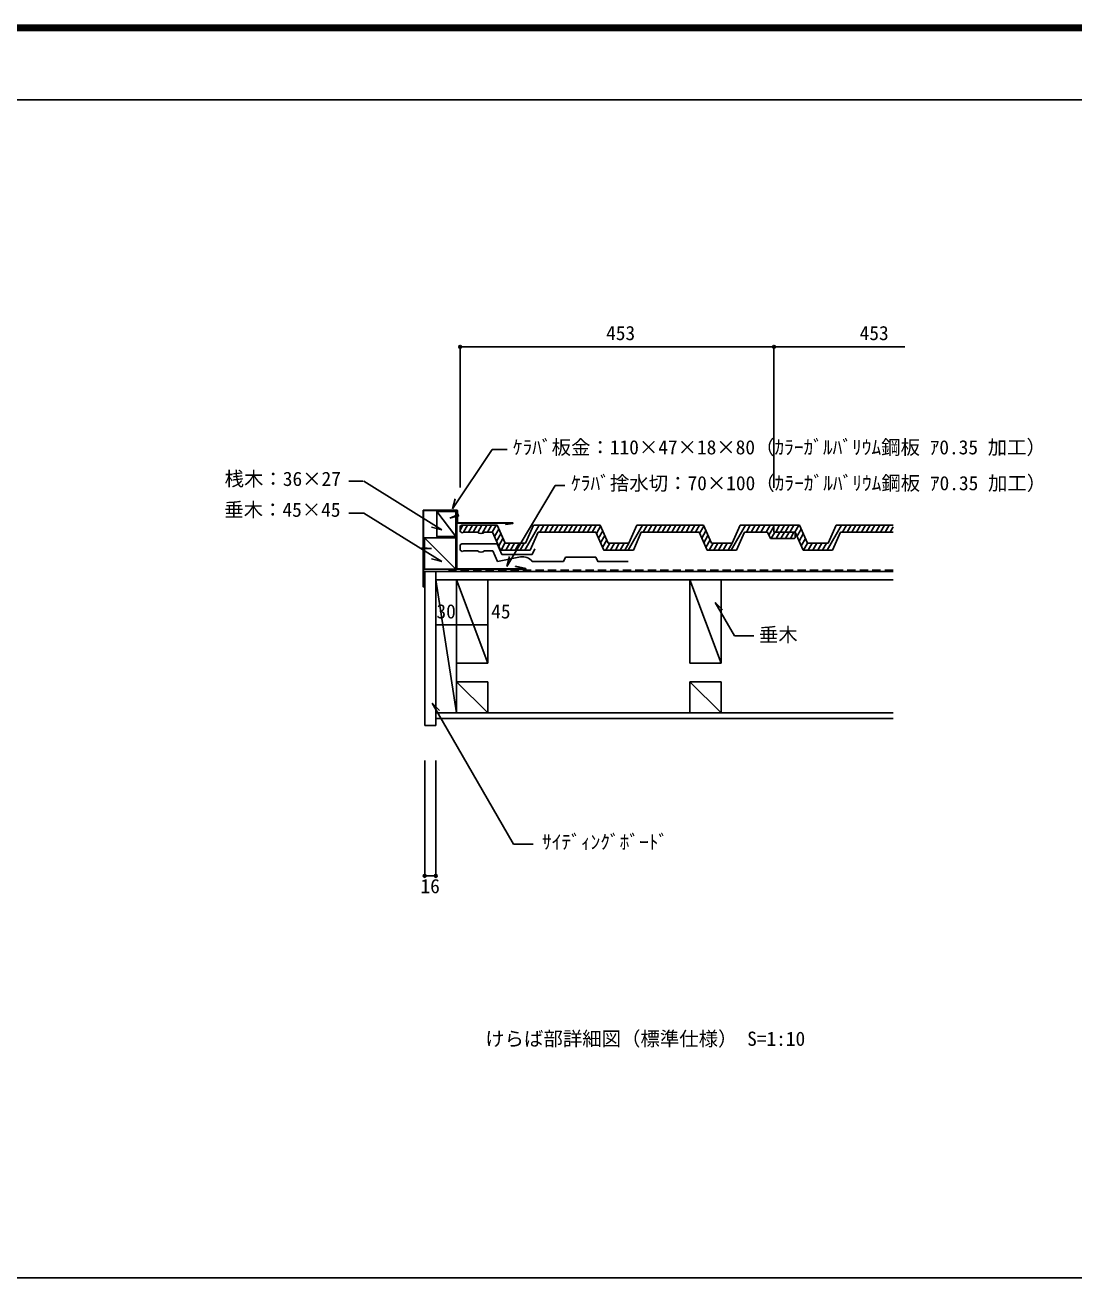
# Model space of a CAD drawing. Units: millimetres, scale not verified. Extents: x -2720 to 4439, y -1779 to 1970.
# Drawn here: x -217 to 1296, y 163 to 1970 of the extents above; entities that cross this region are included whole.
import ezdxf
from ezdxf.enums import TextEntityAlignment as Align

# ---------------------------------------------------------------- set-up
doc = ezdxf.new("R2010")
doc.units = ezdxf.units.MM
doc.header["$LTSCALE"] = 10
doc.header["$PDMODE"] = 32
doc.header["$PDSIZE"] = 4
doc.linetypes.add('DASHED1', pattern=[1.8, 1.2, -0.6])
for name, color, linetype in [('0-0_データ 001', 3, 'Continuous'), ('0-2_データ 003', 5, 'Continuous'), ('0-C_アプローチ', 7, 'Continuous'), ('C-5_表札・看板', 3, 'Continuous')]:
    doc.layers.add(name, color=color, linetype=linetype)
doc.styles.add('ＭＳ ゴシック', font='')
doc.styles.get('ＭＳ ゴシック').set_extended_font_data('MS Gothic')

msp = doc.modelspace()

# ---------------------------------------------------------------- linework, layer by layer
at = {"layer": '0-0_データ 001', "color": 7}
for p, q in [((2770, 1862), (-2670, 1862)), ((356.96, 1160.08), (356.96, 1270.08)), ((357.36, 1270.49), (404.86, 1270.49)), ((357.36, 1160.08), (357.36, 1270.08)), ((357.36, 1270.08), (404.86, 1270.08)), ((404.01, 1232.36), (404.01, 1268.36)), ((404.86, 1270.49), (406.05, 1270.49)), ((404.87, 1270.08), (406.05, 1270.08)), ((406.05, 1270.09), (406.05, 1252.09)), ((406.46, 1270.09), (406.46, 1252.09)), ((405.21, 1255.3), (405.61, 1255.3)), ((405.21, 1185.67), (405.21, 1255.3)), ((405.61, 1185.69), (405.61, 1255.29)), ((406.44, 1251.68), (486.44, 1251.68)), ((406.46, 1252.08), (486.46, 1252.08)), ((476.57, 1249.77), (476.55, 1250.16)), ((486.44, 1251.68), (476.56, 1250.16)), ((486.45, 1251.28), (476.57, 1249.77)), ((359.04, 1230.25), (359.04, 1185.25)), ((404.04, 1230.25), (359.04, 1230.25)), ((404.04, 1185.25), (404.04, 1230.25)), ((359.04, 1185.25), (404.04, 1185.25)), ((405.58, 1185.29), (505.02, 1185.29)), ((405.62, 1185.7), (505.02, 1185.7)), ((490.46, 1189.65), (490.44, 1189.26)), ((505.01, 1185.69), (490.44, 1189.26)), ((505.03, 1186.08), (490.46, 1189.65)), ((357.37, 1160.08), (358.22, 1165.01)), ((357.76, 1160.01), (358.62, 1164.94)), ((358.62, 1164.94), (358.23, 1165.01)), ((405.24, 1169.85), (405.24, 977.85)), ((450.24, 1022.85), (405.24, 1022.85)), ((450.24, 977.85), (450.24, 1022.85)), ((787.08, 1022.85), (742.08, 1022.85)), ((742.08, 1022.85), (742.08, 977.85)), ((787.08, 977.85), (787.08, 1022.85)), ((375.24, 977.85), (1035.14, 977.85))]:
    msp.add_line(p, q, dxfattribs=at)
at = {"layer": '0-0_データ 001', "color": 4}
for p, q in [((410.36, 1506), (410.36, 1303.07)), ((410.36, 1506), (863.36, 1506)), ((863.35, 1302.62), (863.35, 1505.95)), ((863.36, 1506), (1052.15, 1506)), ((456.83, 1358.1), (399.5, 1272.41)), ((478.11, 1358.1), (456.84, 1358.1)), ((249.93, 1312.26), (270.32, 1312.26)), ((271.21, 1312.02), (383.8, 1241.99)), ((399.5, 1272.42), (403.38, 1286.91)), ((249.93, 1266.16), (271.21, 1266.16)), ((271.21, 1266.16), (383.8, 1196.12)), ((383.8, 1241.99), (369.3, 1245.85)), ((383.8, 1196.12), (369.3, 1199.98)), ((477.87, 1189.12), (481.75, 1203.61)), ((778.62, 1137.26), (806.47, 1089.02)), ((778.62, 1137.26), (789.23, 1126.65)), ((375.24, 1105.02), (405.24, 1105.02)), ((405.24, 1105.02), (450.24, 1105.02)), ((806.47, 1089.02), (834.47, 1089.02)), ((370.09, 992.25), (380.7, 981.65)), ((359.24, 742.8), (359.24, 909.47)), ((375.24, 742.8), (375.24, 909.47)), ((375.24, 742.8), (359.24, 742.8))]:
    msp.add_line(p, q, dxfattribs=at)
at = {"layer": '0-0_データ 001', "color": 5}
for p, q in [((377.01, 1268.35), (404.02, 1232.35)), ((406.81, 1263.78), (395.32, 1258.82)), ((395.32, 1258.82), (407.31, 1262.4)), ((396.53, 1259.3), (396.6, 1259.24)), ((396.64, 1259.39), (396.8, 1259.26)), ((397.4, 1259.71), (397.64, 1259.51)), ((398.15, 1260.04), (398.48, 1259.76)), ((398.91, 1260.37), (399.33, 1260.01)), ((399.66, 1260.69), (400.17, 1260.26)), ((400.41, 1261.02), (401.01, 1260.52)), ((401.17, 1261.34), (401.86, 1260.77)), ((401.92, 1261.67), (402.7, 1261.02)), ((402.68, 1262), (403.54, 1261.27)), ((403.43, 1262.32), (404.38, 1261.52)), ((404.19, 1262.65), (405.23, 1261.78)), ((404.94, 1262.97), (406.07, 1262.03)), ((405.7, 1263.3), (406.91, 1262.28)), ((406.45, 1263.63), (407.04, 1263.13)), ((407.25, 1264.72), (406.81, 1263.78)), ((406.81, 1263.78), (407.31, 1262.4)), ((359.04, 1230.25), (404.04, 1185.26)), ((355.66, 1216.7), (355.66, 1213.76)), ((355.66, 1216.7), (356.4, 1215.97)), ((355.66, 1213.76), (356.4, 1214.5)), ((356.4, 1215.97), (356.4, 1214.5)), ((356.4, 1215.97), (368.89, 1215.23)), ((356.84, 1215.94), (356.4, 1215.17)), ((368.89, 1215.23), (356.4, 1214.5)), ((357.66, 1215.89), (356.87, 1214.52)), ((358.49, 1215.84), (357.75, 1214.58)), ((359.31, 1215.8), (358.63, 1214.63)), ((360.13, 1215.75), (359.51, 1214.68)), ((360.95, 1215.7), (360.39, 1214.73)), ((361.77, 1215.65), (361.27, 1214.78)), ((362.59, 1215.6), (362.15, 1214.83)), ((363.41, 1215.55), (363.02, 1214.89)), ((364.23, 1215.51), (363.9, 1214.94)), ((365.05, 1215.46), (364.78, 1214.99)), ((365.87, 1215.41), (365.66, 1215.04)), ((366.69, 1215.36), (366.54, 1215.09)), ((367.51, 1215.31), (367.42, 1215.14)), ((368.34, 1215.26), (368.3, 1215.2)), ((405.24, 977.85), (375.24, 1169.85)), ((450.24, 1049.85), (405.24, 1169.85)), ((787.08, 1049.85), (742.08, 1169.85)), ((450.24, 977.85), (405.24, 1022.85)), ((787.08, 977.85), (742.08, 1022.85)), ((359.24, 742.8), (359.24, 802.8)), ((375.24, 742.8), (375.24, 802.8))]:
    msp.add_line(p, q, dxfattribs=at)
at = {"layer": '0-0_データ 001'}
for p, q in [((410.35, 1241.56), (414.42, 1248.6)), ((412.77, 1248.6), (459.11, 1248.6)), ((415.51, 1238.58), (421.29, 1248.6)), ((422.44, 1238.68), (428.17, 1248.6)), ((429.31, 1238.68), (435.04, 1248.6)), ((435.93, 1238.23), (441.92, 1248.6)), ((442, 1236.83), (448.79, 1248.6)), ((449.94, 1238.68), (455.66, 1248.6)), ((456.81, 1238.68), (462.54, 1248.6)), ((459.11, 1248.6), (463.7, 1248.6)), ((463.7, 1248.6), (475.19, 1222.8)), ((503.79, 1212.88), (524.41, 1248.6)), ((504.96, 1222.8), (516.44, 1248.6)), ((516.44, 1248.6), (612.68, 1248.6)), ((525.56, 1238.68), (531.28, 1248.6)), ((532.43, 1238.68), (538.16, 1248.6)), ((539.3, 1238.68), (545.03, 1248.6)), ((546.18, 1238.68), (551.91, 1248.6)), ((553.05, 1238.68), (558.78, 1248.6)), ((559.93, 1238.68), (565.66, 1248.6)), ((566.8, 1238.68), (572.53, 1248.6)), ((573.68, 1238.68), (579.41, 1248.6)), ((580.55, 1238.68), (586.28, 1248.6)), ((587.43, 1238.68), (593.15, 1248.6)), ((594.3, 1238.68), (600.03, 1248.6)), ((601.17, 1238.68), (606.9, 1248.6)), ((607.03, 1236.91), (613.16, 1247.53)), ((612.68, 1248.6), (624.17, 1222.8)), ((652.76, 1212.88), (673.39, 1248.6)), ((653.93, 1222.8), (665.42, 1248.6)), ((665.42, 1248.6), (675.75, 1248.6)), ((665.42, 1248.6), (761.66, 1248.6)), ((674.53, 1238.68), (680.26, 1248.6)), ((681.41, 1238.68), (687.13, 1248.6)), ((688.28, 1238.68), (694.01, 1248.6)), ((695.16, 1238.68), (700.88, 1248.6)), ((702.03, 1238.68), (707.76, 1248.6)), ((708.9, 1238.68), (714.63, 1248.6)), ((715.78, 1238.68), (721.51, 1248.6)), ((722.65, 1238.68), (728.38, 1248.6)), ((729.53, 1238.68), (735.26, 1248.6)), ((736.4, 1238.68), (742.13, 1248.6)), ((743.28, 1238.68), (749.01, 1248.6)), ((750.15, 1238.68), (755.88, 1248.6)), ((756, 1236.91), (762.13, 1247.53)), ((761.66, 1248.6), (773.14, 1222.8)), ((801.68, 1212.88), (822.31, 1248.6)), ((900.19, 1248.6), (814.35, 1248.6)), ((823.45, 1238.68), (829.18, 1248.6)), ((830.33, 1238.68), (836.06, 1248.6)), ((837.2, 1238.68), (842.93, 1248.6)), ((844.53, 1238.68), (850.26, 1248.6)), ((852.06, 1238.69), (857.78, 1248.6)), ((856.06, 1234.28), (863.36, 1246.93)), ((863.36, 1248.6), (863.36, 1238.67)), ((865.8, 1238.68), (871.53, 1248.6)), ((872.68, 1238.68), (878.4, 1248.6)), ((879.55, 1238.67), (885.28, 1248.6)), ((886.42, 1238.68), (892.15, 1248.6)), ((893.3, 1238.68), (899.03, 1248.6)), ((900.19, 1248.6), (911.68, 1222.8)), ((940.27, 1212.88), (960.9, 1248.6)), ((941.45, 1222.8), (952.93, 1248.6)), ((952.93, 1248.6), (1035.13, 1248.6)), ((962.04, 1238.68), (967.77, 1248.6)), ((968.92, 1238.68), (974.65, 1248.6)), ((975.79, 1238.68), (981.52, 1248.6)), ((982.67, 1238.68), (988.4, 1248.6)), ((989.54, 1238.68), (995.27, 1248.6)), ((996.42, 1238.68), (1002.15, 1248.6)), ((1003.29, 1238.68), (1009.02, 1248.6)), ((1010.17, 1238.68), (1015.89, 1248.6)), ((1017.04, 1238.68), (1022.77, 1248.6)), ((1023.91, 1238.68), (1029.64, 1248.6)), ((415.75, 1238.68), (435.43, 1238.68)), ((445.35, 1238.68), (457.26, 1238.68)), ((457.26, 1238.68), (468.75, 1212.88)), ((460.06, 1232.4), (466.19, 1243.02)), ((463.05, 1225.67), (469.18, 1236.3)), ((466.04, 1218.95), (472.18, 1229.57)), ((511.4, 1212.88), (522.89, 1238.68)), ((522.89, 1238.68), (606.24, 1238.68)), ((610.02, 1230.18), (616.15, 1240.81)), ((613.01, 1223.46), (619.14, 1234.08)), ((660.38, 1212.88), (671.86, 1238.68)), ((671.86, 1238.68), (755.21, 1238.68)), ((759, 1230.18), (765.13, 1240.81)), ((761.99, 1223.46), (768.12, 1234.08)), ((809.35, 1212.88), (820.84, 1238.68)), ((820.79, 1238.68), (854.1, 1238.68)), ((854.1, 1238.68), (858.14, 1229.6)), ((858.14, 1229.6), (892.66, 1229.6)), ((859.49, 1229.6), (864.74, 1238.68)), ((863.36, 1238.68), (893.75, 1238.68)), ((866.37, 1229.6), (871.61, 1238.69)), ((873.21, 1229.6), (878.44, 1238.67)), ((880.08, 1229.6), (885.31, 1238.67)), ((886.96, 1229.61), (892.19, 1238.67)), ((893.9, 1230.28), (892.65, 1229.6)), ((893.75, 1238.68), (905.24, 1212.88)), ((893.9, 1238.33), (893.9, 1230.28)), ((896.55, 1232.4), (902.68, 1243.02)), ((899.54, 1225.67), (905.67, 1236.3)), ((902.53, 1218.95), (908.66, 1229.57)), ((947.89, 1212.88), (959.38, 1238.68)), ((959.38, 1238.68), (1035.14, 1238.68)), ((1030.79, 1238.68), (1035.13, 1246.21)), ((412.89, 1221.73), (410.47, 1220.6)), ((410.47, 1220.6), (410.47, 1212.55)), ((410.47, 1212.55), (413.53, 1210.88)), ((412.89, 1221.73), (459.23, 1221.73)), ((413.53, 1210.88), (415.87, 1211.81)), ((415.87, 1211.81), (435.55, 1211.81)), ((445.47, 1211.81), (457.38, 1211.81)), ((457.38, 1211.81), (464.22, 1196.45)), ((459.23, 1221.73), (463.82, 1221.73)), ((463.82, 1221.73), (470.66, 1206.38)), ((468.75, 1212.88), (511.4, 1212.88)), ((469.41, 1212.88), (475.14, 1222.8)), ((475.19, 1222.8), (504.96, 1222.8)), ((476.29, 1212.88), (482.02, 1222.8)), ((483.16, 1212.88), (488.89, 1222.8)), ((490.04, 1212.88), (495.77, 1222.8)), ((496.91, 1212.88), (502.64, 1222.8)), ((616.01, 1216.74), (622.14, 1227.36)), ((620.65, 1212.88), (626.38, 1222.8)), ((627.53, 1212.88), (633.26, 1222.8)), ((634.4, 1212.88), (640.13, 1222.8)), ((641.28, 1212.88), (647, 1222.8)), ((648.15, 1212.88), (653.88, 1222.8)), ((764.98, 1216.74), (771.11, 1227.36)), ((769.63, 1212.88), (775.36, 1222.8)), ((776.5, 1212.88), (782.23, 1222.8)), ((783.38, 1212.88), (789.11, 1222.8)), ((790.25, 1212.88), (795.98, 1222.8)), ((797.13, 1212.88), (802.86, 1222.8)), ((905.24, 1212.88), (947.89, 1212.88)), ((905.9, 1212.88), (911.63, 1222.8)), ((911.68, 1222.8), (941.45, 1222.8)), ((912.78, 1212.88), (918.51, 1222.8)), ((919.65, 1212.88), (925.38, 1222.8)), ((926.53, 1212.88), (932.25, 1222.8)), ((933.4, 1212.88), (939.13, 1222.8)), ((464.22, 1196.45), (497.4, 1203.04)), ((514.37, 1196.45), (559.82, 1196.45)), ((562.58, 1202.38), (559.82, 1196.45)), ((562.58, 1202.38), (606.18, 1202.38)), ((375.24, 1181.86), (359.23, 1181.86)), ((359.24, 959.85), (359.24, 1181.87)), ((375.24, 959.85), (375.24, 1181.86)), ((1035.14, 1181.85), (375.24, 1181.85)), ((1035.14, 1169.85), (375.24, 1169.85)), ((359.24, 959.85), (375.24, 959.85)), ((375.24, 969.85), (1035.14, 969.85))]:
    msp.add_line(p, q, dxfattribs=at)
at = {"layer": '0-0_データ 001', "color": 1}
for p, q in [((379.24, 1181.85), (375.24, 1181.85)), ((787.08, 1169.85), (742.08, 1169.85)), ((405.24, 977.85), (375.24, 977.85)), ((742.08, 977.85), (787.08, 977.85))]:
    msp.add_line(p, q, dxfattribs=at)
at = {"layer": '0-0_データ 001', "color": 5, "linetype": 'DASHED1'}
msp.add_line((1035.14, 1183.85), (393.42, 1183.85), dxfattribs=at)
at = {"layer": '0-0_データ 001', "color": 4}
for points in [[(477.87, 1189.11), (547.62, 1305.73), (561.45, 1305.73)], [(370.09, 992.25), (487.6, 788.72), (515.97, 788.72)]]:
    msp.add_lwpolyline(points, dxfattribs=at)
at = {"layer": '0-0_データ 001', "color": 7}
for points in [[(404.01, 1268.36), (377.01, 1268.36), (377.01, 1232.36), (404.01, 1232.36)], [(405.24, 1049.85), (450.24, 1049.85), (450.24, 1169.85)], [(742.08, 1169.85), (742.08, 1049.85), (787.08, 1049.85), (787.08, 1169.85)]]:
    msp.add_lwpolyline(points, dxfattribs=at)
at = {"layer": '0-0_データ 001', "color": 5}
msp.add_lwpolyline([(407.25, 1264.72), (408.25, 1261.96), (407.31, 1262.4)], dxfattribs=at)
at = {"layer": '0-0_データ 001'}
for points in [[(412.77, 1248.6), (410.35, 1247.47), (410.35, 1239.42), (413.41, 1237.74), (415.75, 1238.68)], [(624.17, 1222.8), (653.93, 1222.8), (665.42, 1248.6)], [(773.14, 1222.8), (802.91, 1222.8), (814.4, 1248.6)], [(606.24, 1238.68), (617.72, 1212.88), (660.38, 1212.88)], [(660.38, 1212.88), (671.86, 1238.68), (675.75, 1238.68)], [(755.21, 1238.68), (766.7, 1212.88), (809.35, 1212.88)], [(470.66, 1206.38), (514.37, 1206.38), (518.06, 1214.66)], [(606.18, 1202.38), (608.94, 1196.45), (652.94, 1196.45)]]:
    msp.add_lwpolyline(points, dxfattribs=at)
at = {"layer": '0-0_データ 001', "color": 1}
for points in [[(450.24, 1169.85), (405.24, 1169.85), (405.24, 1049.85)], [(405.24, 1022.85), (405.24, 977.85), (450.24, 977.85)]]:
    msp.add_lwpolyline(points, dxfattribs=at)
at = {"layer": '0-0_データ 001', "color": 7}
for centre, start, end in [((357.36, 1270.08), 90, 180), ((406.06, 1270.09), 0, 90), ((406.45, 1252.08), 180, 270), ((486.4, 1251.68), 278.84332, 81.18607), ((405.61, 1185.69), 180, 270), ((504.97, 1185.69), 278.81393, 81.15668), ((357.36, 1160.08), 179.99998, 349.96266)]:
    msp.add_arc(centre, 0.4, start, end, dxfattribs=at)
at = {"layer": '0-0_データ 001'}
for centre, radius, start, end in [((440.39, 1243.73), 7.08, 225.49459, 314.50541), ((440.51, 1216.86), 7.08, 225.49459, 314.50541), ((500.1, 1184.71), 18.52, 39.34099, 98.3589)]:
    msp.add_arc(centre, radius, start, end, dxfattribs=at)
at = {"layer": '0-0_データ 001', "color": 4}
for p in [(410.36, 1506), (863.36, 1506), (359.24, 742.8), (375.24, 742.8)]:
    msp.add_point(p, dxfattribs=at)
at = {"layer": '0-2_データ 003', "color": 7}
msp.add_line((2770, 163.09), (-2670, 163.09), dxfattribs=at)
at = {"layer": 'C-5_表札・看板'}
for p, q in [((2810, 1970), (-2720, 1970)), ((2810, 1968.67), (-2720, 1968.67)), ((2810, 1967.33), (-2720, 1967.33)), ((2810, 1966), (-2720, 1966)), ((2810, 1964.67), (-2720, 1964.67)), ((2810, 1963.33), (-2720, 1963.33)), ((2810, 1962), (-2720, 1962))]:
    msp.add_line(p, q, dxfattribs=at)

# ---------------------------------------------------------------- texts
at = {"layer": '0-0_データ 001', "color": 7, "style": 'ＭＳ ゴシック'}
for s, p in [('453', (621.09, 1509.42)), ('453', (986.94, 1509.42)), ('ｹﾗﾊﾞ板金：110×47×18×80（ｶﾗｰｶﾞﾙﾊﾞﾘｳﾑ鋼板 ｱ0.35 加工）', (486.49, 1344.66)), ('桟木：36×27', (70.53, 1299.12)), ('ｹﾗﾊﾞ捨水切：70×100（ｶﾗｰｶﾞﾙﾊﾞﾘｳﾑ鋼板 ｱ0.35 加工）', (570.57, 1292.91)), ('垂木：45×45', (69.96, 1254.63)), ('30', (376.24, 1108.02)), ('45', (455.24, 1108.02)), ('垂木', (841.6, 1074.26)), ('ｻｲﾃﾞｨﾝｸﾞﾎﾞｰﾄﾞ', (528.64, 775.35)), ('16', (353.24, 711.8))]:
    msp.add_text(s, height=20.53, dxfattribs=at).set_placement(p, align=Align.BOTTOM_LEFT)
at = {"layer": '0-C_アプローチ', "style": 'ＭＳ ゴシック'}
msp.add_text('けらば部詳細図（標準仕様） S=1:10', height=20.53, dxfattribs=at).set_placement((446.62, 491.65), align=Align.BOTTOM_LEFT)

doc.saveas('drawing.dxf')
